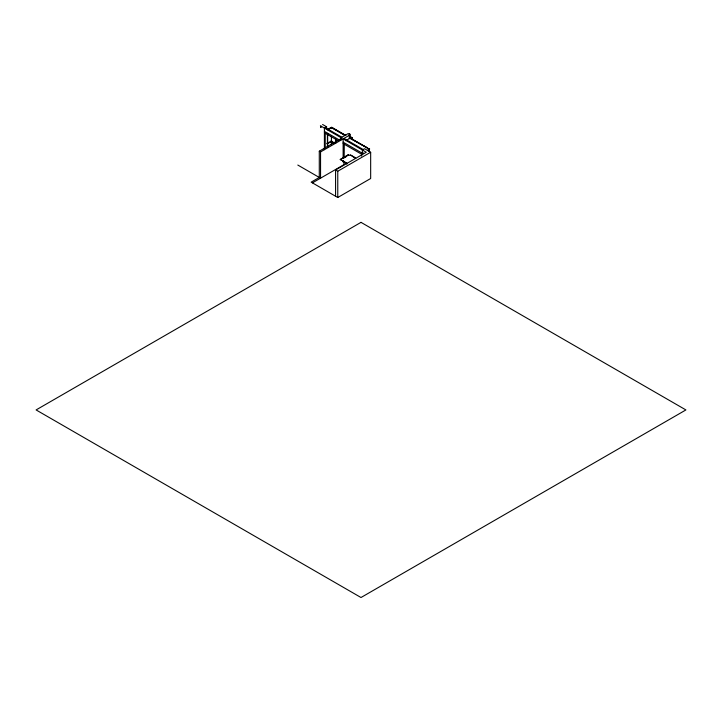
<?xml version="1.0" encoding="UTF-8"?>
<svg xmlns="http://www.w3.org/2000/svg" width="722" height="722" viewBox="0 0 722 722"><rect width="100%" height="100%" fill="white"/><g stroke="black" fill="none" stroke-linecap="round" stroke-linejoin="round"><path stroke-width="1.08" d="M368.798 149.761L369.628 148.885L369.285 150.041M344.241 157.64L346.398 156.006M347.869 155.194L346.975 155.853M361.587 156.096L361.578 153.93L362.119 153.56M343.843 157.658L343.961 143.552M346.389 156.006L346.984 155.853M321.1 126.169L320.658 127.55L321.1 127.298M326.597 128.994L326.597 126.801L324.404 128.074L324.404 149.644M327.562 129.536L331.389 127.325L345.269 135.33M327.472 129.852L331.813 127.343L345.901 135.474M331.795 140.97L327.003 143.263L327.662 143.831M331.795 141.44L327.003 143.732M343.13 143.57L362.381 154.689L362.381 149.995L364.574 148.732L370.666 152.243L370.666 178.505L337.77 197.503L311.164 182.143L319.286 177.45L319.286 151.187L341.876 138.155L320.387 125.754M319.286 151.187L320.55 151.918L350.116 134.852L350.116 138.128L345.73 140.664M352.48 138.985L352.48 137.866L351.262 138.57L367.778 148.1L350.387 138.57L351.605 137.866L349.863 136.855M347.02 163.542L340.288 159.418L348.401 154.734M340.288 159.652L343.13 158.01M344.394 157.748L346.118 156.755M343.13 160.455L343.13 161.863L343.943 161.394L343.943 164.67L312.427 182.865M363.193 152.811L362.381 153.281L343.13 142.162M367.453 150.347L369.366 149.246L369.366 150.654L368.554 151.124M335.577 196.231L335.577 169.968L366.28 152.243L343.13 138.877L343.13 158.199M335.577 169.968L337.77 171.24L370.666 152.243M347.968 155.068L351.145 155.501L353.392 156.927M353.383 156.936L355.775 158.425M350.116 134.852L348.04 133.651L341.055 137.685L341.055 139.869M349.863 136.35L352.48 137.866M349.863 137.983L369.366 149.246M331.813 127.848L344.963 135.438M322.581 124.482L326.597 126.801M325.225 127.604L341.876 137.216M343.943 138.407L363.193 149.526M324.404 131.35L340.134 140.429M324.404 132.758L338.266 140.763M330.992 140.97L334.755 143.091M331.434 141.647L333.925 143.082M330.992 141.44L333.88 143.109M350.278 154.779L355.125 157.576M340.288 159.418L347.02 163.307M343.13 161.863L346.984 164.084M297.807 165.049L320.55 178.181L320.55 151.918M349.304 135.321L349.304 138.597M343.789 143.75L343.789 157.82M337.77 171.24L337.77 197.503M336.109 139.454L336.073 142.794M335.586 139.147L335.54 142.496M331.813 127.343L331.813 128.462M331.434 135.646L331.389 144.978M327.662 133.399L327.662 147.135M327.409 133.543L327.409 147.279M325.225 133.227L325.225 147.857M349.213 133.976L349.773 134.012L349.213 133.976M361 222.358L36.1 409.934L361 597.518L685.9 409.934L361 222.358"/></g></svg>
